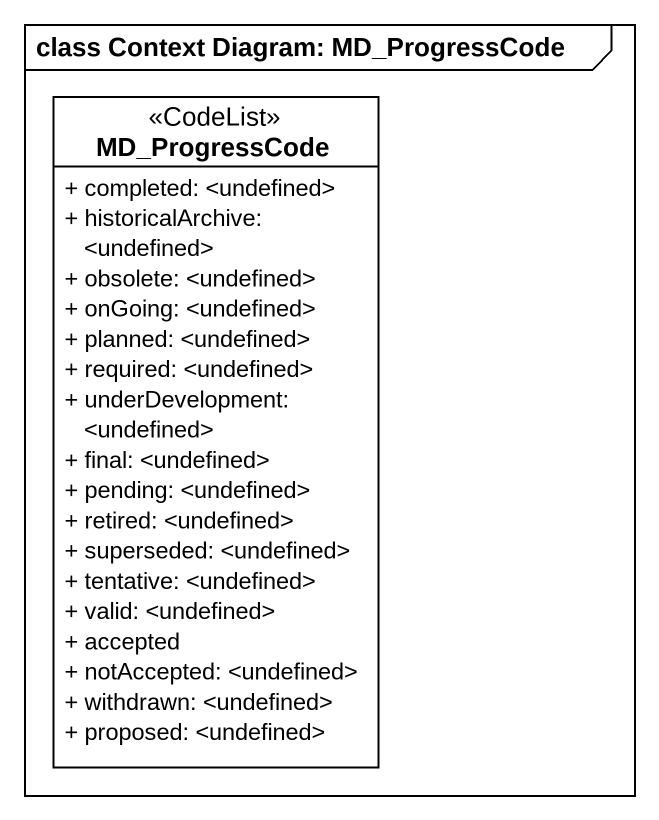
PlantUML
@startuml
mainframe class Context Diagram: MD_ProgressCode
hide circle
hide empty members
skinparam classAttributeIconSize 0
class MD_ProgressCode <<CodeList>> #FFFFFF {
  + completed: <undefined>
  + historicalArchive: <undefined>
  + obsolete: <undefined>
  + onGoing: <undefined>
  + planned: <undefined>
  + required: <undefined>
  + underDevelopment: <undefined>
  + final: <undefined>
  + pending: <undefined>
  + retired: <undefined>
  + superseded: <undefined>
  + tentative: <undefined>
  + valid: <undefined>
  + accepted
  + notAccepted: <undefined>
  + withdrawn: <undefined>
  + proposed: <undefined>
}
@enduml
